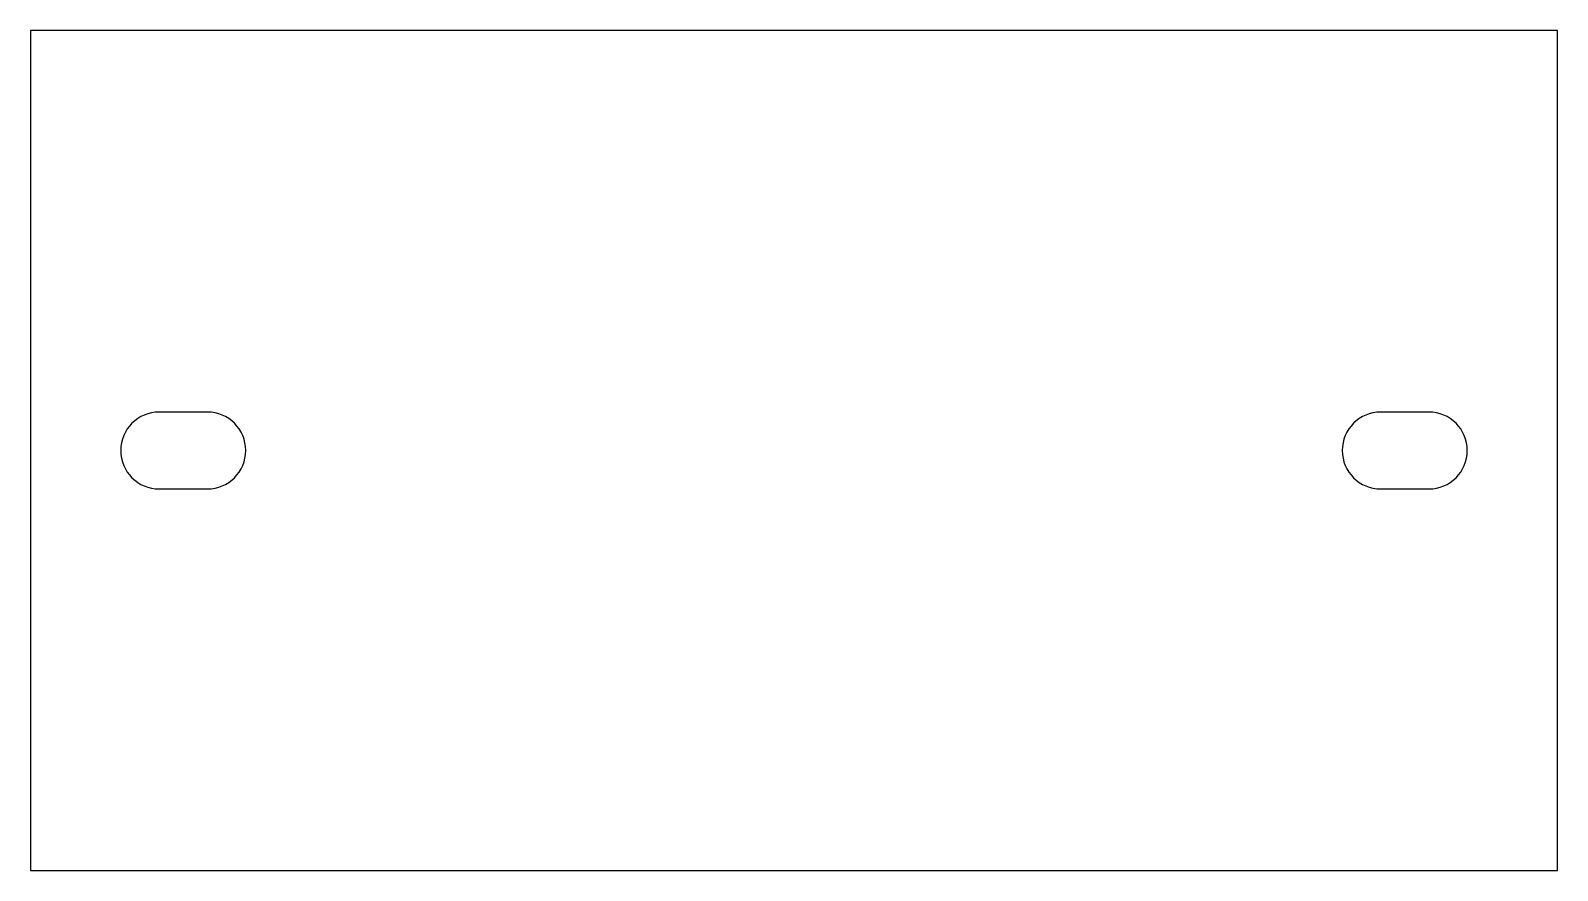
# Model space of a CAD drawing. Header units: millimetres. Extents: x -64 to 64, y -35 to 35.
import ezdxf

# ---------------------------------------------------------------- set-up
doc = ezdxf.new("R2010")
doc.units = ezdxf.units.MM

msp = doc.modelspace()

# ---------------------------------------------------------------- linework, layer by layer
at = {"color": 7, "linetype": 'Continuous', "lineweight": 25}
for p, q in [((63.5, 34.925), (-63.5, 34.925)), ((-63.5, 34.925), (-63.5, -34.925)), ((63.5, -34.925), (63.5, 34.925)), ((-48.8, 3.2), (-52.8, 3.2)), ((52.8, 3.2), (48.8, 3.2)), ((-52.8, -3.2), (-48.8, -3.2)), ((48.8, -3.2), (52.8, -3.2)), ((-63.5, -34.925), (63.5, -34.925))]:
    msp.add_line(p, q, dxfattribs=at)
for centre, start, end in [((-52.8, 0), 90, 270), ((-48.8, 0), 270, 90), ((48.8, 0), 90, 270), ((52.8, 0), 270, 90)]:
    msp.add_arc(centre, 3.2, start, end, dxfattribs=at)

doc.saveas('drawing.dxf')
